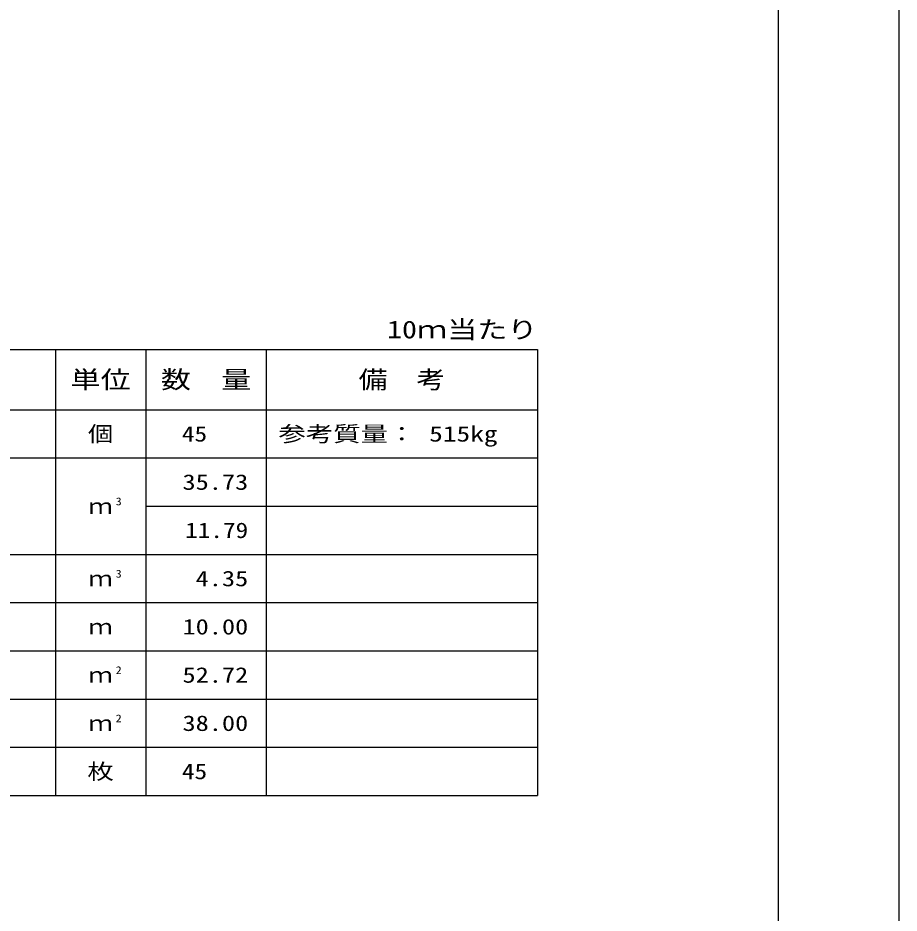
# Model space of a CAD drawing. Units: millimetres at full size; details may follow other scales. Extents: x 0 to 16820, y 0 to 11880.
# Drawn here: x 13896 to 16820, y 2970 to 5940 of the extents above; entities that cross this region are included whole.
import ezdxf
from ezdxf.enums import TextEntityAlignment as Align

# ---------------------------------------------------------------- set-up
doc = ezdxf.new("R2010")
doc.units = ezdxf.units.MM
doc.layers.add('D-MTR', color=7, linetype='Continuous')
doc.layers.add('D-MTR-TXT', color=7, linetype='Continuous')
for name, color, linetype, lineweight in [('D-MTR-FRAM', 7, 'Continuous', 25), ('D-MTR-LINE', 7, 'Continuous', 25), ('D-TTL', 2, 'Continuous', 25)]:
    doc.layers.add(name, color=color, linetype=linetype, lineweight=lineweight)
doc.styles.add('ＭＳ ゴシック', font='')
doc.styles.get('ＭＳ ゴシック').set_extended_font_data('MS Gothic')

msp = doc.modelspace()

# ---------------------------------------------------------------- linework, layer by layer
at = {"layer": 'D-MTR-FRAM'}
for p, q in [((11620, 4840), (15620, 4840)), ((15620, 4840), (15620, 3360)), ((11620, 3360), (15620, 3360))]:
    msp.add_line(p, q, dxfattribs=at)
at = {"layer": 'D-MTR-LINE'}
for p, q in [((14020, 4840), (14020, 3360)), ((14320, 4840), (14320, 3360)), ((14720, 4840), (14720, 3360)), ((11620, 4640), (15620, 4640)), ((11620, 4480), (15620, 4480)), ((14320, 4320), (15620, 4320)), ((11620, 4160), (15620, 4160)), ((11620, 4000), (15620, 4000)), ((11620, 3840), (15620, 3840)), ((11620, 3680), (15620, 3680)), ((11620, 3520), (15620, 3520))]:
    msp.add_line(p, q, dxfattribs=at)
at = {"layer": 'D-TTL'}
for points in [[(0, 0), (16820, 0), (16820, 11880), (0, 11880)], [(400, 400), (16420, 400), (16420, 11480), (400, 11480)]]:
    msp.add_lwpolyline(points, close=True, dxfattribs=at)

# ---------------------------------------------------------------- texts
at = {"layer": 'D-MTR', "style": 'ＭＳ ゴシック', "width": 1.25}
msp.add_text('10ｍ当たり', height=58.65, dxfattribs=at).set_placement((15620, 4859.333), align=Align.BOTTOM_RIGHT)
at = {"layer": 'D-MTR-TXT', "style": 'ＭＳ ゴシック'}
for s, height, width, p in [('単位', 58.65, 1.25, (14170, 4740)), ('数\u3000量', 58.65, 1.25, (14520, 4740)), ('備\u3000考', 58.65, 1.2, (15170, 4740)), ('個', 51.32, 1.2, (14170, 4560)), ('ｍ', 51.32, 1.15, (14170, 4320)), ('ｍ', 51.32, 1.15, (14170, 4080)), ('ｍ', 51.32, 1.15, (14170, 3920)), ('ｍ', 51.32, 1.15, (14170, 3760)), ('ｍ', 51.32, 1.15, (14170, 3600)), ('枚', 51.32, 1.25, (14170, 3440))]:
    msp.add_text(s, height=height, dxfattribs=dict(at, width=width)).set_placement(p, align=Align.MIDDLE_CENTER)
for s, width, p in [('45', 1.2, (14523.553, 4560)), ('35.73', 1.25, (14660, 4400)), ('11.79', 1.2, (14660, 4240)), ('4.35', 1.25, (14660, 4080)), ('10.00', 1.25, (14660, 3920)), ('52.72', 1.25, (14660, 3760)), ('38.00', 1.25, (14660, 3600)), ('45', 1.2, (14523.553, 3440))]:
    msp.add_text(s, height=51.32, dxfattribs=dict(at, width=width)).set_placement(p, align=Align.MIDDLE_RIGHT)
at = {"layer": 'D-MTR-TXT', "style": 'ＭＳ ゴシック', "width": 1.3}
msp.add_text('参考質量： 515kg', height=51.32, dxfattribs=at).set_placement((14760, 4560), align=Align.MIDDLE_LEFT)
at = {"layer": 'D-MTR-TXT', "style": 'ＭＳ ゴシック', "width": 1.15}
for s, p in [('3', (14220, 4315.333)), ('3', (14220, 4075.333)), ('2', (14220, 3755.333)), ('2', (14220, 3595.333))]:
    msp.add_text(s, height=25.66, dxfattribs=at).set_placement(p, align=Align.BOTTOM_LEFT)

doc.saveas('drawing.dxf')
